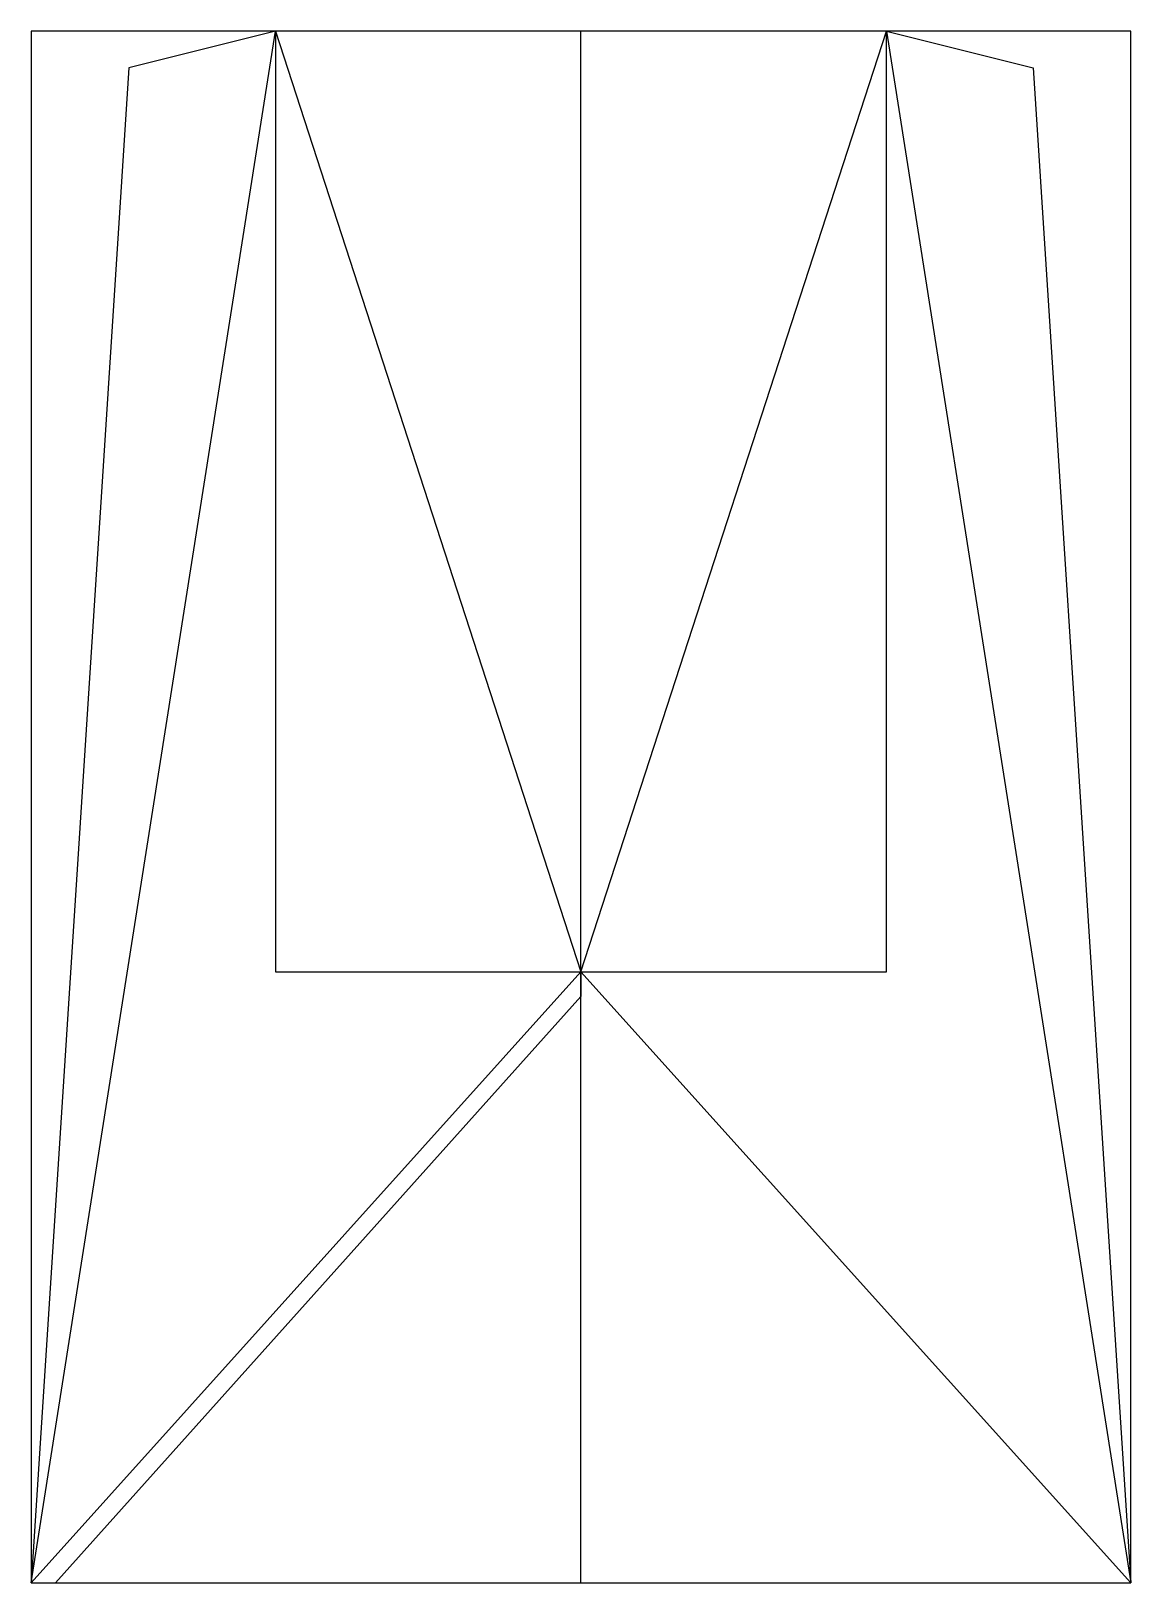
# Model space of a CAD drawing. Header units: millimetres. Extents: x 2004 to 2454, y 1239 to 1874.
import ezdxf

# ---------------------------------------------------------------- set-up
doc = ezdxf.new("R2010")
doc.units = ezdxf.units.MM
for name, color, linetype in [('exteriores', 6, 'Continuous'), ('guias', 7, 'Continuous'), ('pliegues', 4, 'Continuous')]:
    doc.layers.add(name, color=color, linetype=linetype)

msp = doc.modelspace()

# ---------------------------------------------------------------- linework, layer by layer
at = {"layer": 'exteriores'}
for points in [[(2103.56, 1873.83), (2043.56, 1858.83), (2003.56, 1238.83)], [(2353.56, 1873.83), (2103.56, 1873.83)], [(2353.56, 1873.83), (2413.56, 1858.83), (2453.56, 1238.83)], [(2228.56, 1488.83), (2453.56, 1238.83)], [(2228.56, 1488.83), (2228.56, 1478.83)], [(2003.56, 1238.83), (2013.56, 1238.83), (2228.56, 1478.83)]]:
    msp.add_lwpolyline(points, dxfattribs=at)
at = {"layer": 'guias'}
for points in [[(2003.56, 1238.83), (2453.56, 1238.83), (2453.56, 1873.83), (2003.56, 1873.83), (2003.56, 1238.83)], [(2003.56, 1238.83), (2228.56, 1238.83), (2228.56, 1873.83)], [(2228.56, 1873.83), (2103.56, 1873.83), (2103.56, 1488.83), (2353.56, 1488.83), (2353.56, 1873.83)]]:
    msp.add_lwpolyline(points, dxfattribs=at)
at = {"layer": 'pliegues'}
for points in [[(2003.56, 1238.83), (2103.56, 1873.83), (2228.56, 1488.83), (2353.56, 1873.83), (2453.56, 1238.83)], [(2228.56, 1488.83), (2003.56, 1238.83)]]:
    msp.add_lwpolyline(points, dxfattribs=at)

doc.saveas('drawing.dxf')
